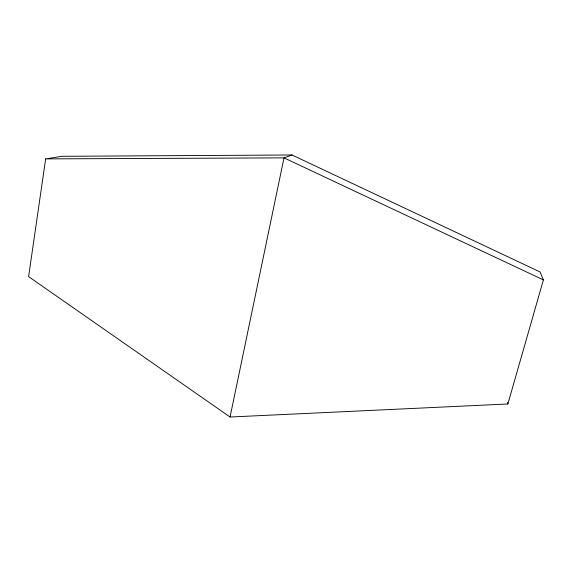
<?xml version="1.0" encoding="UTF-8"?>
<svg xmlns="http://www.w3.org/2000/svg" width="572" height="572" viewBox="0 0 572 572"><rect width="100%" height="100%" fill="white"/><g stroke="black" fill="none" stroke-linecap="round" stroke-linejoin="round"><path stroke-width="0.86" d="M45.653 158.887L28.6 276.619L230.058 417.017L507.857 403.982L543.4 279.901L539.997 271.929L292.035 154.983L62.062 156.306L45.653 158.887L284.005 157.872L292.035 154.983M230.058 417.017L284.005 157.872L543.4 279.901M507.614 402.266L507.857 403.982"/></g></svg>
